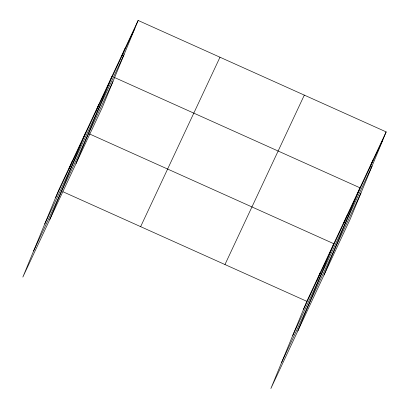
<?xml version="1.0" encoding="UTF-8"?>
<svg xmlns="http://www.w3.org/2000/svg" width="409" height="409" viewBox="0 0 409 409"><rect width="100%" height="100%" fill="white"/><g stroke="black" fill="none" stroke-linecap="round" stroke-linejoin="round"><path stroke-width="0.61" d="M69.009 169.014L72.281 161.074M49.816 219.5L85.772 132.271M95.594 112.255L98.866 104.315M76.002 163.59L111.954 76.36M121.775 56.345L125.047 48.405M138.14 20.45L102.189 107.679L22.838 277.108L58.794 189.878L138.14 20.45L386.162 131.892L350.206 219.122L270.86 388.55L306.811 301.321L386.162 131.892M317.031 280.456L320.303 272.517M297.839 330.947L333.79 243.713L89.254 133.835M343.611 223.697L346.883 215.758M324.02 275.032L359.976 187.803L114.28 77.403M369.797 167.787L373.069 159.847M55.522 197.813L134.868 28.39M44.734 223.984L124.08 54.555M33.625 250.942L112.971 81.514M140.64 226.652L219.986 57.224M224.965 264.541L304.316 95.118M303.539 309.26L382.89 139.832M292.757 335.426L372.103 165.998M281.643 362.384L360.994 192.956M62.858 191.703L306.811 301.321"/></g></svg>
